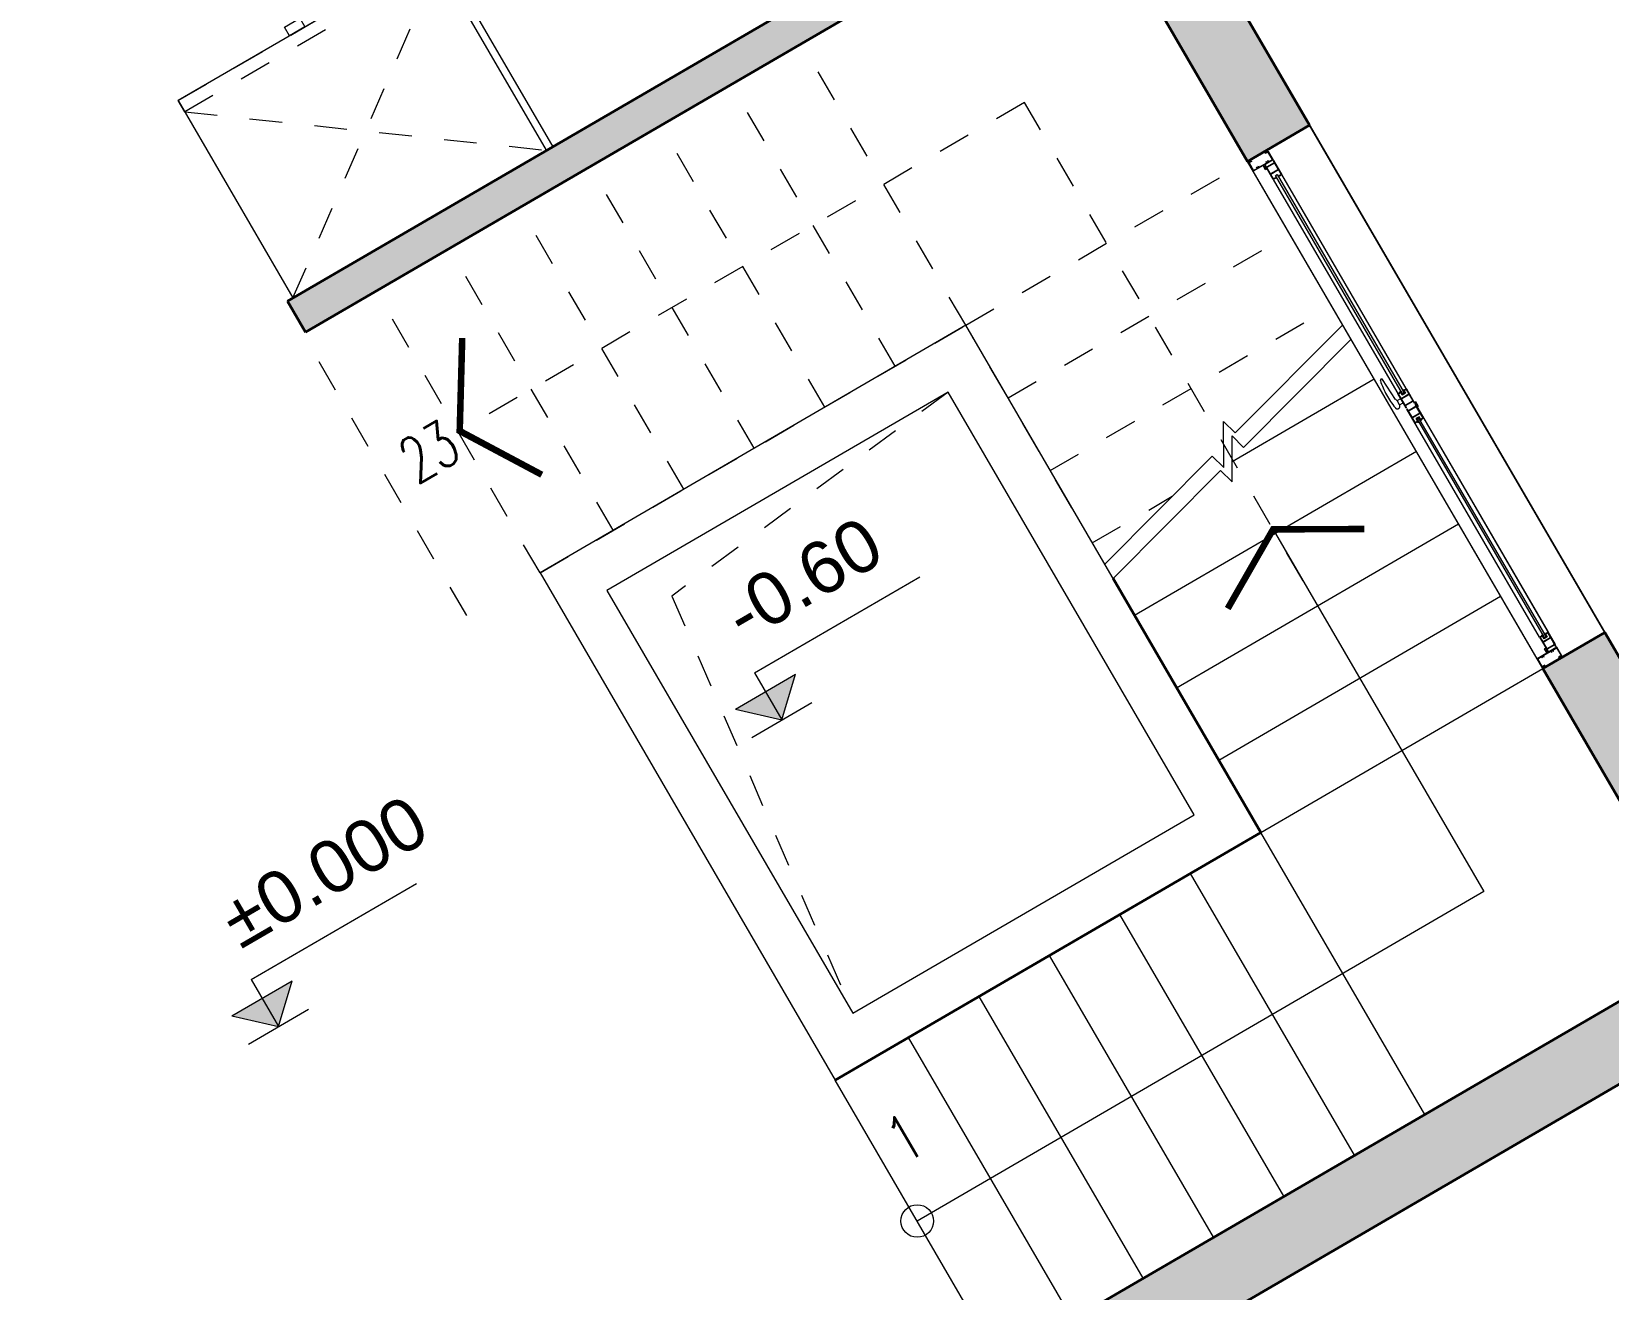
# Model space of a CAD drawing. Header units: millimetres. Extents: x 567980 to 569372, y 2065777 to 2066674.
# Drawn here: x 568771.294 to 568776.129, y 2066216.754 to 2066220.612 of the extents above; entities that cross this region are included whole.
import ezdxf
from ezdxf.enums import TextEntityAlignment as Align

# ---------------------------------------------------------------- set-up
doc = ezdxf.new("R2010")
doc.units = ezdxf.units.MM
doc.linetypes.add('DASHED2', pattern=[0.375, 0.25, -0.125])
doc.linetypes.add('HIDDEN', pattern=[0.75, 0.5, -0.25])
for name, color, linetype, lineweight in [('A-DIM', 251, 'Continuous', 15), ('A-HATCH', 251, 'Continuous', 5), ('A-KY HIEU', 34, 'Continuous', 20), ('A-TEXT', 7, 'Continuous', 18), ('A-TUONG', 255, 'Continuous', 35), ('E- CHU THICH', 162, 'Continuous', 13), ('E- THAY', 9, 'Continuous', 20), ('E-Khuat', 251, 'DASHED2', 13), ('i_ThietBi', 32, 'Continuous', 13), ('LD-CUA', 146, 'Continuous', 13), ('LD-THAY', 9, 'Continuous', 13)]:
    doc.layers.add(name, color=color, linetype=linetype, lineweight=lineweight)
doc.styles.add('A1-arial', font='arial.ttf')
doc.styles.add('Dim roman', font='romans.shx', dxfattribs={"width": 0.7})

# ---------------------------------------------------------------- blocks, each defined once
blk = doc.blocks.new('A$C33A8190A')
at = {"layer": 'i_ThietBi', "linetype": 'HIDDEN'}
for p, q in [((-899.9, 40), (0, 700)), ((-899.9, 700), (0, 40))]:
    blk.add_line(p, q, dxfattribs=at)
at = {"layer": 'i_ThietBi'}
blk.add_lwpolyline([(-899.9, 700), (0, 700), (0, 0), (-899.9, 0)], close=True, dxfattribs=at)
at = {"layer": 'i_ThietBi', "linetype": 'HIDDEN'}
for points in [[(-899.9, 0), (0, 0), (0, 40), (-899.9, 40)], [(-450, 0), (-504.5, 0), (-504.5, -30.7), (-450, -30.7)], [(-395.4, 0), (-395.4, -30.7), (-450, -30.7), (-450, 0)]]:
    blk.add_lwpolyline(points, close=True, dxfattribs=at)
blk = doc.blocks.new('kkkk')
h = blk.add_hatch(color=250)
edge = h.paths.add_edge_path()
edge.add_line((333058.8, 105336.6), (333060.3, 105336.6))
edge.add_line((333060.3, 105336.6), (333060.3, 105341.6))
edge.add_line((333060.3, 105341.6), (333061.8, 105341.6))
edge.add_line((333061.8, 105341.6), (333061.8, 105371.6))
edge.add_line((333061.8, 105371.6), (333027.5, 105371.6))
edge.add_line((333027.5, 105371.6), (333027.5, 105386.6))
edge.add_line((333027.5, 105386.6), (333022.2, 105386.6))
edge.add_line((333022.2, 105386.6), (333022.2, 105383.6))
edge.add_line((333022.2, 105383.6), (333023.7, 105383.6))
edge.add_line((333023.7, 105383.6), (333023.7, 105385.1))
edge.add_line((333023.7, 105385.1), (333026, 105385.1))
edge.add_line((333026, 105385.1), (333026, 105378.1))
edge.add_line((333026, 105378.1), (333023.7, 105378.1))
edge.add_line((333023.7, 105378.1), (333023.7, 105379.6))
edge.add_line((333023.7, 105379.6), (333022.2, 105379.6))
edge.add_line((333022.2, 105379.6), (333022.2, 105376.6))
edge.add_line((333022.2, 105376.6), (333026, 105376.6))
edge.add_line((333026, 105376.6), (333026, 105371.6))
edge.add_line((333026, 105371.6), (332991.8, 105371.6))
edge.add_line((332991.8, 105371.6), (332991.8, 105341.6))
edge.add_line((332991.8, 105341.6), (332993.3, 105341.6))
edge.add_line((332993.3, 105341.6), (332993.3, 105336.6))
edge.add_line((332993.3, 105336.6), (332994.8, 105336.6))
edge.add_line((332994.8, 105336.6), (332994.8, 105341.6))
edge.add_line((332994.8, 105341.6), (333002.3, 105341.6))
edge.add_line((333002.3, 105341.6), (333002.3, 105343.1))
edge.add_line((333002.3, 105343.1), (332993.3, 105343.1))
edge.add_line((332993.3, 105343.1), (332993.3, 105370.1))
edge.add_line((332993.3, 105370.1), (333006.9, 105370.1))
edge.add_arc((333010, 105367.6), 3.97, 141.5226, 210)
edge.add_line((333006.6, 105365.7), (333007.9, 105366.4))
edge.add_arc((333010, 105367.6), 2.47, -390, -150, ccw=False)
edge.add_line((333012.1, 105366.4), (333013.4, 105365.7))
edge.add_arc((333010, 105367.6), 3.97, -30, 38.4774)
edge.add_line((333013.1, 105370.1), (333040.4, 105370.1))
edge.add_arc((333043.5, 105367.6), 3.97, 141.5226, 210)
edge.add_line((333040.1, 105365.7), (333041.4, 105366.4))
edge.add_arc((333043.5, 105367.6), 2.47, -390, -150, ccw=False)
edge.add_line((333045.6, 105366.4), (333046.9, 105365.7))
edge.add_arc((333043.5, 105367.6), 3.97, -30, 38.4774)
edge.add_line((333046.6, 105370.1), (333060.3, 105370.1))
edge.add_line((333060.3, 105370.1), (333060.3, 105343.1))
edge.add_line((333060.3, 105343.1), (333051.3, 105343.1))
edge.add_line((333051.3, 105343.1), (333051.3, 105341.6))
edge.add_line((333051.3, 105341.6), (333058.8, 105341.6))
edge.add_line((333058.8, 105341.6), (333058.8, 105336.6))
blk.add_lwpolyline([(333026, 105378.1), (333026, 105385.1), (333023.7, 105385.1), (333023.7, 105383.6), (333022.2, 105383.6), (333022.2, 105386.6), (333027.5, 105386.6), (333027.5, 105371.6), (333061.8, 105371.6), (333061.8, 105341.6), (333060.3, 105341.6), (333060.3, 105336.6), (333058.8, 105336.6), (333058.8, 105341.6), (333051.3, 105341.6), (333051.3, 105343.1), (333060.3, 105343.1), (333060.3, 105370.1), (333046.6, 105370.1, -0.30801), (333046.9, 105365.7), (333045.6, 105366.4, 1.732051), (333041.4, 105366.4), (333040.1, 105365.7, -0.30801), (333040.4, 105370.1), (333013.1, 105370.1, -0.30801), (333013.4, 105365.7), (333012.1, 105366.4, 1.732051), (333007.9, 105366.4), (333006.6, 105365.7, -0.30801), (333006.9, 105370.1), (332993.3, 105370.1), (332993.3, 105343.1), (333002.3, 105343.1), (333002.3, 105341.6), (332994.8, 105341.6), (332994.8, 105336.6), (332993.3, 105336.6), (332993.3, 105341.6), (332991.8, 105341.6), (332991.8, 105371.6), (333026, 105371.6), (333026, 105376.6), (333022.2, 105376.6), (333022.2, 105379.6), (333023.7, 105379.6), (333023.7, 105378.1)], format="xyb", close=True)
blk = doc.blocks.new('ccccc')
h = blk.add_hatch(color=250)
h.paths.add_polyline_path([(333034.3, 105325.3), (333084.3, 105325.3), (333084.3, 105326.8), (333077.7, 105326.8), (333077.7, 105353.8), (333084.3, 105353.8), (333084.3, 105355.3), (333034.3, 105355.3), (333034.3, 105346.7), (333035.8, 105346.7), (333035.8, 105353.8), (333052.1, 105353.8), (333052.1, 105326.8), (333035.8, 105326.8), (333035.8, 105333.9), (333034.3, 105333.9)])
h.paths.add_polyline_path([(333053.6, 105326.8), (333053.6, 105353.8), (333076.2, 105353.8), (333076.2, 105326.8)], flags=16)
for p, q in [((333034.3, 105346.7), (333035.8, 105346.7)), ((333034.3, 105333.9), (333035.8, 105333.9)), ((333052.1, 105353.8), (333052.1, 105326.8)), ((333053.6, 105353.8), (333053.6, 105326.8)), ((333076.2, 105353.8), (333076.2, 105326.8)), ((333077.7, 105353.8), (333077.7, 105326.8)), ((333084.3, 105355.3), (333084.3, 105353.8)), ((333084.3, 105326.8), (333084.3, 105325.3))]:
    blk.add_line(p, q)
for points in [[(333084.3, 105355.3), (333034.3, 105355.3), (333034.3, 105346.7)], [(333034.3, 105333.9), (333034.3, 105325.3), (333084.3, 105325.3)], [(333052.1, 105353.8), (333035.8, 105353.8), (333035.8, 105346.7)], [(333035.8, 105333.9), (333035.8, 105326.8), (333052.1, 105326.8)], [(333076.2, 105353.8), (333053.6, 105353.8)], [(333053.6, 105326.8), (333076.2, 105326.8)], [(333084.3, 105353.8), (333077.7, 105353.8)], [(333077.7, 105326.8), (333084.3, 105326.8)]]:
    blk.add_lwpolyline(points)
blk = doc.blocks.new('dasdsd')
at = {"linetype": 'HIDDEN', "ltscale": 0.05}
for p, q in [((-9.6, -15.9), (-9.6, 0)), ((9.6, 0), (-9.6, 0)), ((9.6, -15.9), (9.6, 0)), ((-16.3, -18.9), (-107.9, -23.1)), ((-10.5, -16.1), (-15.5, -18.7)), ((9.6, -15.9), (-9.6, -15.9))]:
    blk.add_line(p, q, dxfattribs=at)
for centre, radius, start, end in [((-106.3, -28.1), 5.22, 108.24331, 251.75669), ((-41, 286.6), 326.6, 258.17519, 278.89962), ((-16.3, -17), 1.95, 270, 297.19267), ((-9.6, -17.9), 1.95, 90, 117.19267), ((9.6, -26), 10.1, 270, 90)]:
    blk.add_arc(centre, radius, start, end, dxfattribs=at)
blk = doc.blocks.new('fffsf')
h = blk.add_hatch(color=250)
h.paths.add_polyline_path([(333183.8, 105395.8), (333133.8, 105395.8), (333133.8, 105394.3), (333140.5, 105394.3), (333140.5, 105367.3), (333133.8, 105367.3), (333133.8, 105364.3), (333118.8, 105364.3), (333118.8, 105361.3), (333135.3, 105361.3), (333135.3, 105365.8), (333183.8, 105365.8), (333183.8, 105374.4), (333182.3, 105374.4), (333182.3, 105367.3), (333166, 105367.3), (333166, 105394.3), (333182.3, 105394.3), (333182.3, 105387.2), (333183.8, 105387.2)])
h.paths.add_polyline_path([(333164.5, 105394.3), (333164.5, 105367.3), (333142, 105367.3), (333142, 105394.3)], flags=16)
for p, q in [((333133.8, 105395.8), (333133.8, 105394.3)), ((333140.5, 105394.3), (333140.5, 105367.3)), ((333142, 105394.3), (333142, 105367.3)), ((333164.5, 105394.3), (333164.5, 105367.3)), ((333166, 105394.3), (333166, 105367.3)), ((333183.8, 105387.2), (333182.3, 105387.2)), ((333183.8, 105374.4), (333182.3, 105374.4))]:
    blk.add_line(p, q)
for points in [[(333183.8, 105374.4), (333183.8, 105365.8), (333135.3, 105365.8), (333135.3, 105361.3), (333118.8, 105361.3)], [(333133.8, 105367.3), (333133.8, 105364.3), (333118.8, 105364.3), (333118.8, 105361.3)], [(333133.8, 105395.8), (333183.8, 105395.8), (333183.8, 105387.2)], [(333133.8, 105394.3), (333140.5, 105394.3)], [(333140.5, 105367.3), (333133.8, 105367.3)], [(333142, 105394.3), (333164.5, 105394.3)], [(333164.5, 105367.3), (333142, 105367.3)], [(333166, 105394.3), (333182.3, 105394.3), (333182.3, 105387.2)], [(333182.3, 105374.4), (333182.3, 105367.3), (333166, 105367.3)]]:
    blk.add_lwpolyline(points)
blk = doc.blocks.new('*U461')
for points in [[(88.4, 82.2), (88.4, 80.6), (77.2, 80.6), (77.2, 69.4), (88.4, 69.4), (88.4, 67.8, 0.240391), (91.1, 72), (80.2, 72), (80.2, 78), (91.1, 78, 0.240391)], [(847.1, 82.2), (847.1, 80.6), (858.3, 80.6), (858.3, 69.4), (847.1, 69.4), (847.1, 67.8, -0.240391), (844.3, 72), (855.3, 72), (855.3, 78), (844.3, 78, -0.240391)], [(952.9, 82.2), (952.9, 80.6), (941.7, 80.6), (941.7, 69.4), (952.9, 69.4), (952.9, 67.8, 0.240391), (955.6, 72), (944.7, 72), (944.7, 78), (955.6, 78, 0.240391)]]:
    blk.add_hatch(color=250).paths.add_polyline_path(points)
for p, q in [((897.5, 90), (44.5, 90)), ((897.5, 90), (88, 90)), ((88, 60), (897.5, 60)), ((902.5, 90), (1712, 90)), ((1712, 60), (902.5, 60)), ((35, 20), (1765, 20))]:
    blk.add_line(p, q)
for points in [[(88.4, 82.2), (88.4, 80.6), (77.2, 80.6), (77.2, 69.4), (88.4, 69.4), (88.4, 67.8, 0.240391), (91.1, 72), (80.2, 72), (80.2, 78), (91.1, 78, 0.240391)], [(847.1, 82.2), (847.1, 80.6), (858.3, 80.6), (858.3, 69.4), (847.1, 69.4), (847.1, 67.8, -0.240391), (844.3, 72), (855.3, 72), (855.3, 78), (844.3, 78, -0.240391)], [(952.9, 82.2), (952.9, 80.6), (941.7, 80.6), (941.7, 69.4), (952.9, 69.4), (952.9, 67.8, 0.240391), (955.6, 72), (944.7, 72), (944.7, 78), (955.6, 78, 0.240391)]]:
    blk.add_lwpolyline(points, format="xyb", close=True)
for points in [[(855.3, 72), (80.2, 72), (80.2, 78), (855.3, 78)], [(944.7, 72), (1719.8, 72), (1719.8, 78), (944.7, 78)]]:
    blk.add_lwpolyline(points, close=True)
at = {"rotation": 270}
blk.add_blockref('kkkk', (-105336.6, 333081.8), dxfattribs=at)
at = {"xscale": -1}
for name, p, rotation in [('ccccc', (333122.3, -105265.3), 359.9999999999902), ('fffsf', (-332231.4, 105455.8), 180.0000000001608), ('kkkk', (107136.6, 333081.8), 90)]:
    blk.add_blockref(name, p, dxfattribs=dict(at, rotation=rotation))
for p in [(-332186.8, -105265.3), (-331322.4, -105265.3)]:
    blk.add_blockref('ccccc', p)
at = {"xscale": -0.8000000000000002, "yscale": 0.8, "zscale": 0.8}
blk.add_blockref('dasdsd', (927.5, 60), dxfattribs=at)
blk = doc.blocks.new('cotxaytho')
at = {"layer": 'A-KY HIEU'}
h = blk.add_hatch(color=256, dxfattribs=at)
h.paths.add_polyline_path([(200, 187.5), (0, 187.5), (0, 0)])
h.paths.add_polyline_path([(0, 187.5), (-200, 187.5), (0, 0)])
for p, q in [((0, 312.5), (0, 0)), ((0, 312.5), (1100, 312.5)), ((-200, 187.5), (0, 0)), ((-200, 187.5), (200, 187.5)), ((0, 0), (200, 187.5)), ((-200, 0), (200, 0))]:
    blk.add_line(p, q, dxfattribs=at)
at = {"color": 6, "style": 'A1-arial'}
blk.add_attdef('-0.050', (35, 401.7), '', height=250, dxfattribs=at)
blk = doc.blocks.new('TANG 1 BT1')
at = {"layer": 'A-HATCH'}
h = blk.add_hatch(color=256, dxfattribs=at)
h.dxf.hatch_style = 1
h.paths.add_polyline_path([(7158834.4, 839216.9), (7158834.4, 837891.9), (7159054.4, 837891.9), (7159054.4, 839436.9), (7153914.4, 839436.9), (7153914.4, 839216.9)])
h.paths.add_polyline_path([(7150554.4, 839436.9), (7150554.3, 838368.7), (7150774.3, 838368.7), (7150774.4, 839216.9), (7151514.4, 839216.9), (7151514.4, 839436.9)])
h.paths.add_polyline_path([(7150774.3, 836568.7), (7150554.3, 836568.7), (7150554.4, 835616.9), (7151104.3, 835616.9), (7151104.3, 835319.5), (7151324.3, 835319.5), (7151324.3, 835616.9), (7152824.3, 835616.9), (7152824.3, 833426.9), (7152714.3, 833426.9), (7152714.3, 833316.9), (7152934.3, 833316.9), (7152934.3, 835726.9), (7150774.4, 835726.9)])
h.paths.add_polyline_path([(7151324.3, 834519.5), (7151104.3, 834519.5), (7151104.3, 832826.9), (7151324.3, 832826.9), (7151324.3, 833316.9), (7151914.3, 833316.9), (7151914.3, 833426.9), (7151324.3, 833426.9)])
h.paths.add_polyline_path([(7158834.4, 835616.9), (7158834.4, 834616.9), (7159054.4, 834616.9), (7159054.4, 835946.9), (7159054.4, 837091.9), (7158834.4, 837091.9), (7158834.4, 836041.9), (7158234.4, 836041.9), (7158234.4, 835726.9), (7156074.4, 835726.9), (7156074.4, 835616.9)])
h.paths.add_polyline_path([(7158834.4, 835726.9), (7158289.4, 835726.9), (7158289.4, 835986.9), (7158834.4, 835986.9)], flags=16)
h.paths.add_polyline_path([(7158434.4, 831596.9), (7158434.4, 831391.9), (7158834.4, 831391.9), (7158834.4, 827616.9), (7158354.3, 827616.9), (7158354.3, 827396.9), (7159054.4, 827396.9), (7159054.4, 832816.9), (7158834.4, 832816.9), (7158834.4, 831816.9), (7156074.4, 831816.9), (7156074.4, 831596.9)])
h.paths.add_polyline_path([(7158834.4, 831596.9), (7158834.4, 831446.9), (7158489.4, 831446.9), (7158489.4, 831596.9)], flags=16)
h.paths.add_polyline_path([(7152934.3, 831706.9), (7152934.3, 831816.9), (7151324.3, 831816.9), (7151324.3, 831926.9), (7151104.3, 831926.9), (7151104.3, 831816.9), (7150554.4, 831816.9), (7150554.4, 830866.9), (7150774.4, 830866.9), (7150774.4, 831706.9)])
h.paths.add_polyline_path([(7150554.4, 828526.9), (7150774.4, 828526.9), (7150774.4, 830066.9), (7150554.4, 830066.9)])
h.paths.add_polyline_path([(7151704.4, 827396.9), (7152404.2, 827396.9), (7152404.2, 827616.9), (7150774.4, 827616.9), (7150774.4, 827726.9), (7150554.4, 827726.9), (7150554.4, 827616.9), (7150554.4, 827396.9), (7151404.4, 827396.9), (7151404.4, 827396.9)])
h.paths.add_polyline_path([(7154604.6, 827616.9), (7154604.6, 827396.9), (7155304.4, 827396.9), (7155304.4, 827396.9), (7155604.4, 827396.9), (7156654.4, 827396.9), (7156654.4, 827616.9)])
h.paths.add_polyline_path([(7150304.3, 831816.9), (7150304.3, 831196.9), (7150554.3, 831196.9), (7150554.3, 831306.9), (7150414.3, 831306.9), (7150414.3, 831706.9), (7150554.3, 831706.9), (7150554.3, 831816.9)])
h.paths.add_polyline_path([(7150304.3, 836228.5), (7150304.3, 835616.9), (7150554.3, 835616.9), (7150554.3, 835726.9), (7150414.3, 835726.9), (7150414.3, 836118.5), (7150554.4, 836118.5), (7150554.4, 836228.5)])
at = {"layer": 'A-TUONG'}
for p, q in [((7159054.4, 835946.9), (7159054.4, 834616.9)), ((7156074.4, 835616.9), (7156074.4, 835726.9)), ((7158234.4, 835726.9), (7156074.4, 835726.9)), ((7158834.4, 835616.9), (7156074.4, 835616.9)), ((7158834.4, 834616.9), (7158834.4, 835616.9)), ((7158834.4, 834616.9), (7159054.4, 834616.9)), ((7157834.4, 833717.9), (7157834.4, 832816.9)), ((7157834.4, 832816.9), (7156324.4, 832816.9)), ((7158834.4, 831816.9), (7158834.4, 832816.9)), ((7158834.4, 832816.9), (7159054.4, 832816.9)), ((7159054.4, 827396.9), (7159054.4, 832816.9)), ((7158834.4, 831816.9), (7156074.4, 831816.9)), ((7156074.4, 831596.9), (7158434.4, 831596.9))]:
    blk.add_line(p, q, dxfattribs=at)
at = {"layer": 'E- CHU THICH'}
for points in [[(7157834.4, 833768.9), (7158286.1, 833889.9), (7158299, 833841.6), (7158369.7, 833964.1), (7158382.7, 833915.8), (7158834.4, 834036.8)], [(7157834.4, 833717.9), (7158286.1, 833838.9), (7158299, 833790.6), (7158369.7, 833913.1), (7158382.7, 833864.8), (7158834.4, 833985.8)], [(7158334.4, 833601.9), (7158334.4, 832316.9), (7156324.4, 832316.9)]]:
    blk.add_lwpolyline(points, dxfattribs=at)
at = {"layer": 'E- CHU THICH', "const_width": 20}
blk.add_lwpolyline([(7158576.9, 833461.9), (7158334.4, 833601.9), (7158334.4, 833601.9), (7158334.4, 833601.9), (7158091.9, 833461.9)], dxfattribs=at)
at = {"layer": 'E- CHU THICH'}
blk.add_circle((7156324.4, 832316.9), 50, dxfattribs=at)
at = {"layer": 'E- THAY'}
for p, q in [((7158834.4, 832816.9), (7158834.4, 834616.9)), ((7159054.4, 832816.9), (7159054.4, 834616.9)), ((7158330.4, 833844.9), (7158834.4, 833844.9)), ((7157834.4, 833587.9), (7158834.4, 833587.9)), ((7157834.4, 833330.9), (7158834.4, 833330.9)), ((7157834.4, 833073.9), (7158834.4, 833073.9)), ((7156324.4, 831816.9), (7156324.4, 832816.9)), ((7156584.4, 831816.9), (7156584.4, 832816.9)), ((7156834.4, 831816.9), (7156834.4, 832816.9)), ((7157084.4, 831816.9), (7157084.4, 832816.9)), ((7157334.4, 831816.9), (7157334.4, 832816.9)), ((7157584.4, 831816.9), (7157584.4, 832816.9)), ((7157834.4, 832816.9), (7158834.4, 832816.9)), ((7157834.4, 831816.9), (7157834.4, 832816.9))]:
    blk.add_line(p, q, dxfattribs=at)
for points in [[(7156324.4, 832816.9), (7157834.4, 832816.9), (7157834.4, 834616.9), (7156324.4, 834616.9)], [(7156474.4, 832966.9), (7157684.4, 832966.9), (7157684.4, 834466.9), (7156474.4, 834466.9)]]:
    blk.add_lwpolyline(points, close=True, dxfattribs=at)
at = {"layer": 'E-Khuat', "ltscale": 2}
for p, q in [((7156064.4, 834616.9), (7156064.4, 835616.9)), ((7156324.4, 834616.9), (7156324.4, 835616.9)), ((7156584.4, 834616.9), (7156584.4, 835616.9)), ((7156834.4, 834616.9), (7156834.4, 835616.9)), ((7157084.4, 834616.9), (7157084.4, 835616.9)), ((7157334.4, 834616.9), (7157334.4, 835616.9)), ((7157584.4, 834616.9), (7157584.4, 835616.9)), ((7157834.4, 834616.9), (7157834.4, 835616.9)), ((7156324.4, 834616.9), (7157834.4, 834616.9)), ((7157834.4, 834616.9), (7158834.4, 834616.9)), ((7157834.4, 833768.9), (7157834.4, 834616.9)), ((7157834.4, 834358.9), (7158834.4, 834358.9)), ((7157834.4, 834101.9), (7158834.4, 834101.9)), ((7157834.4, 833844.9), (7158118.1, 833844.9))]:
    blk.add_line(p, q, dxfattribs=at)
at = {"layer": 'E-Khuat', "ltscale": 2, "const_width": 20}
blk.add_lwpolyline([(7156480.4, 835359.4), (7156330.4, 835116.9), (7156330.4, 835116.9), (7156330.4, 835116.9), (7156480.4, 834874.4)], dxfattribs=at)
at = {"layer": 'E-Khuat', "ltscale": 2}
for points in [[(7158334.4, 833419.4), (7158334.4, 835116.9), (7156330.4, 835116.9)], [(7157684.4, 834466.9), (7156637.7, 834352.3), (7156474.4, 832966.9)]]:
    blk.add_lwpolyline(points, dxfattribs=at)
at = {"layer": 'i_ThietBi', "ltscale": 0.5}
blk.add_line((7157015.1, 836326.9), (7157015.1, 835726.9), dxfattribs=at)
at = {"layer": 'A-KY HIEU'}
ref = blk.add_blockref('cotxaytho', (7156738.4, 833854.2), dxfattribs=dict(at, xscale=0.5333333333255725, yscale=0.5333333333255725, zscale=0.5333333333255725))
ref.add_attrib('-0.050', '-0.60', dxfattribs={"layer": 'A-TEXT', "color": 6, "height": 160, "rotation": 359.9966, "style": 'A1-arial'}).set_placement((7156757, 834068.5), align=Align.BOTTOM_LEFT)
ref = blk.add_blockref('cotxaytho', (7154931.4, 833817.4), dxfattribs=dict(at, xscale=0.5333333333255725, yscale=0.5333333333255725, zscale=0.5333333333255725))
ref.add_attrib('-0.050', '%%p0.000', dxfattribs={"layer": 'A-TEXT', "color": 6, "height": 160, "rotation": 359.9966, "style": 'A1-arial'}).set_placement((7154950, 834031.6), align=Align.BOTTOM_LEFT)
at = {"layer": 'i_ThietBi', "ltscale": 0.5, "xscale": -1, "rotation": 180}
blk.add_blockref('A$C33A8190A', (7156993.7, 836426.9), dxfattribs=at)
at = {"layer": 'LD-CUA', "xscale": -0.9999999999999998, "rotation": 270}
blk.add_blockref('*U461', (7158814.4, 832816.9), dxfattribs=at)
at = {"layer": 'A-TEXT', "style": 'Dim roman', "width": 0.7}
blk.add_text('1', height=140, rotation=359.9966, dxfattribs=at).set_placement((7156419.5, 832556.9), align=Align.MIDDLE_CENTER)
at = {"layer": 'E-Khuat', "ltscale": 2, "style": 'Dim roman', "width": 0.7}
blk.add_text('23', height=140, rotation=359.9966, dxfattribs=at).set_placement((7156217.6, 835109.4), align=Align.MIDDLE_CENTER)
blk = doc.blocks.new('SAN VUON BT A-BT1')
at = {"layer": 'A-DIM'}
blk.add_lwpolyline([(7153386.8, 839436.9), (7161886.9, 839436.9), (7161886.9, 827396.9), (7158436.8, 827396.9), (7158437.8, 826196.9), (7158587.8, 826196.9), (7158587.8, 825596.9), (7154087.9, 825596.9), (7154086.9, 826196.9), (7154236.9, 826196.9), (7154236.8, 827396.9), (7153386.8, 827396.9), (7153386.9, 831196.9), (7153136.8, 831196.9), (7153136.8, 831816.9), (7153336.8, 831816.9), (7153336.8, 835616.9), (7153136.8, 835616.9), (7153136.8, 836228.5), (7153386.9, 836228.5), (7153386.9, 839436.9)], dxfattribs=at)
at = {"layer": 'E- THAY'}
blk.add_lwpolyline([(7153496.9, 839436.9), (7161886.9, 839436.9), (7161886.9, 827396.9), (7158437.8, 827396.9), (7158437.8, 826196.9), (7158587.8, 826196.9), (7158587.8, 825596.9), (7158287.9, 825596.9), (7158287.9, 825296.9), (7154387.9, 825296.9)], dxfattribs=at)
blk = doc.blocks.new('MBT1 BT1')
at = {"layer": 'E- THAY'}
blk.add_blockref('SAN VUON BT A-BT1', (-75970.5, 193430.5), dxfattribs=at)
blk.add_blockref('TANG 1 BT1', (-73138, 193430.5), dxfattribs=at)

msp = doc.modelspace()

# ---------------------------------------------------------------- block references
at = {"layer": 'LD-THAY', "xscale": 0.001000000000001394, "yscale": 0.001000000000001394, "zscale": 0.001000000000001394, "rotation": 30.1906983248881}
msp.add_blockref('MBT1 BT1', (563167.4389, 2061768.3623, -0.0003), dxfattribs=at)

# ---------------------------------------------------------------- next in the draw order: block references
msp.add_blockref('MBT1 BT1', (563167.4389, 2061768.3623, -0.0003), dxfattribs=at)

doc.saveas('drawing.dxf')
